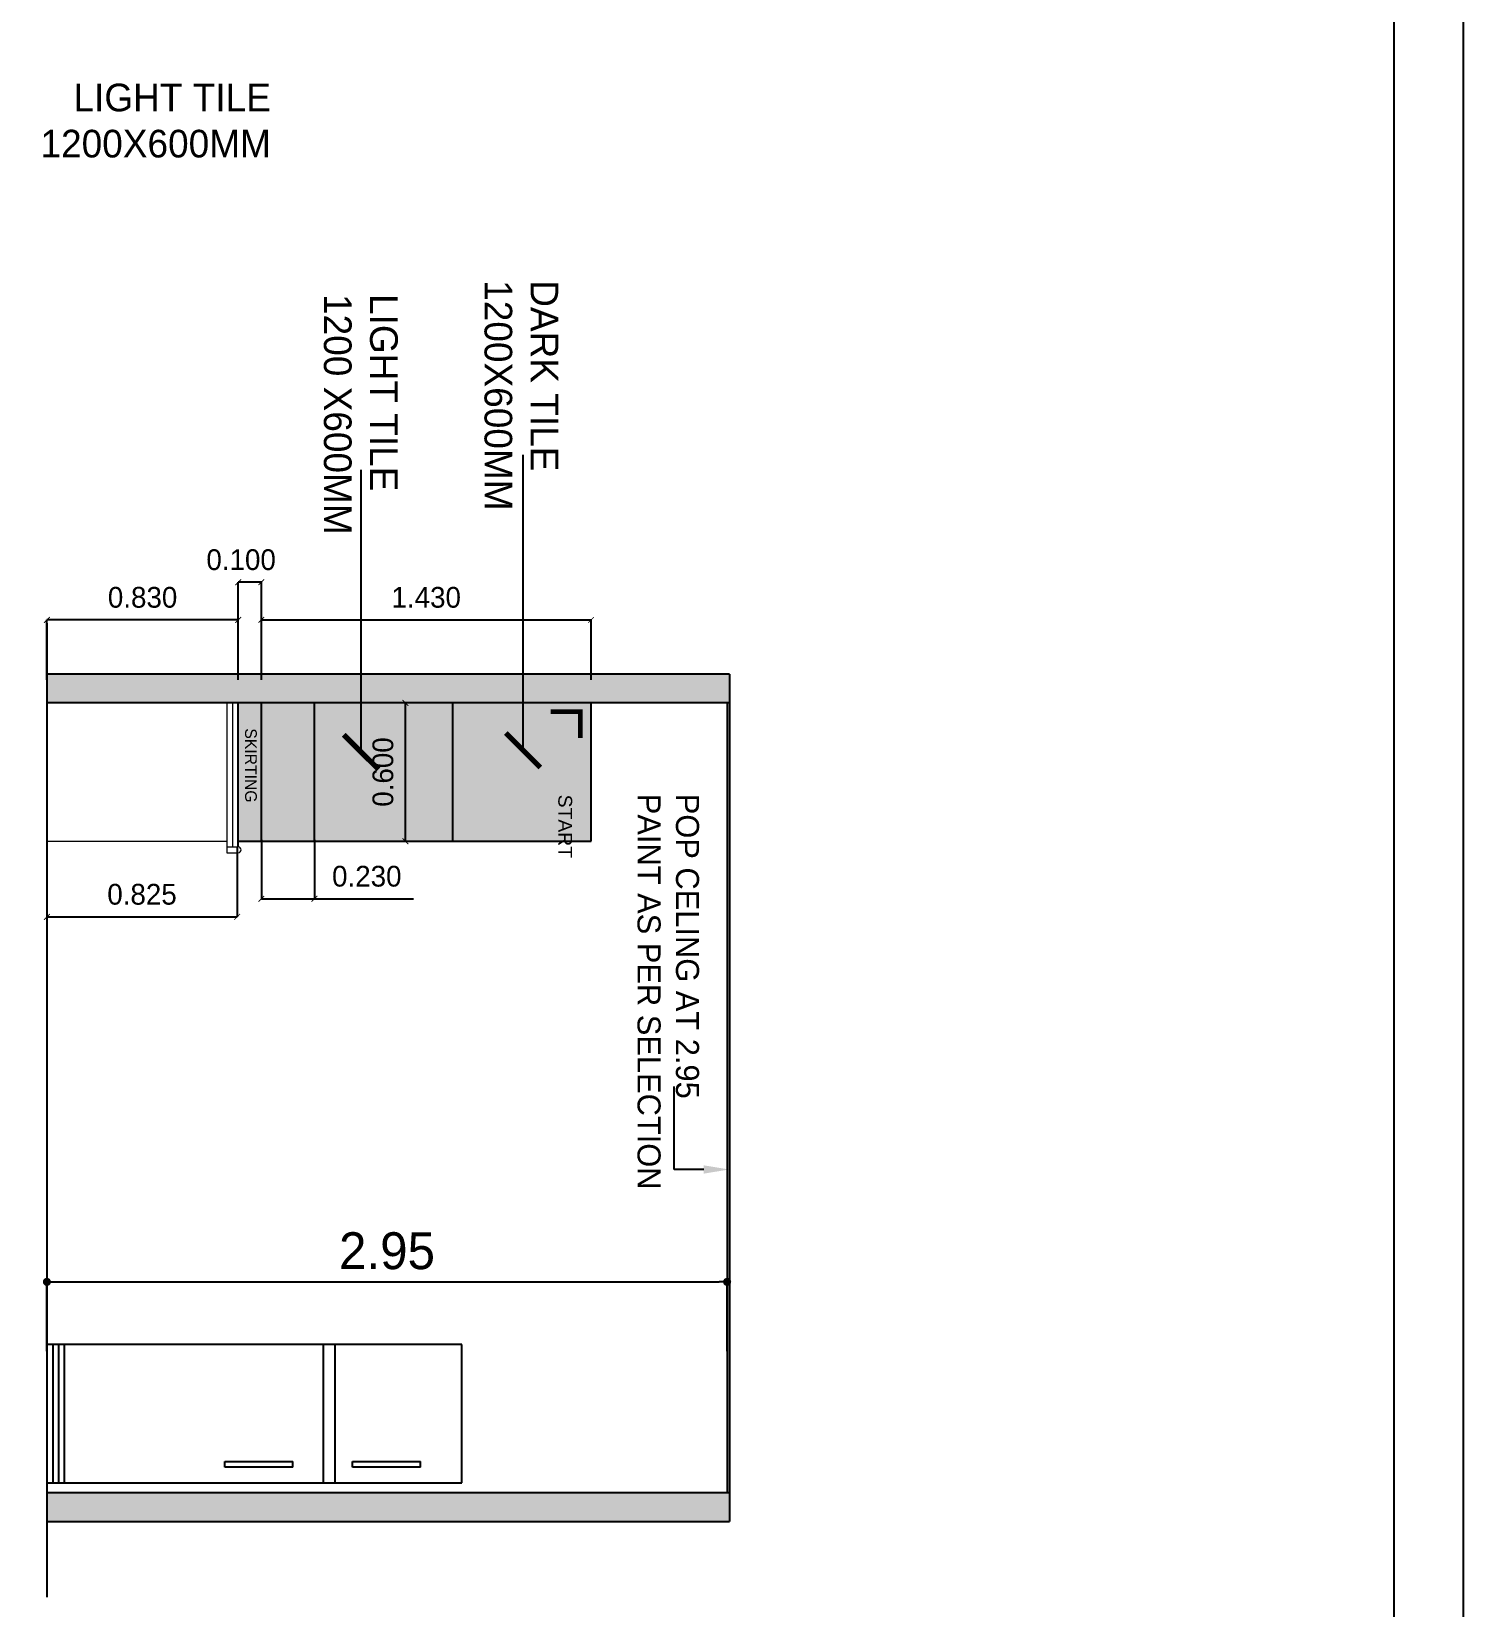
# Model space of a CAD drawing. Header units: metres. Extents: x 494 to 1845, y -666 to 1061.
# Drawn here: x 1790.4 to 1796.61, y 177.45 to 184.29 of the extents above; entities that cross this region are included whole.
import ezdxf
from ezdxf import colors
from ezdxf.entities.mleader import LeaderData, LeaderLine
from ezdxf.math import Vec2, Vec3

# ---------------------------------------------------------------- set-up
doc = ezdxf.new("R2010")
doc.units = ezdxf.units.M
doc.header["$MEASUREMENT"] = 0
doc.linetypes.add('1', pattern=[0])
doc.layers.get('Defpoints').update_dxf_attribs({"color": 12})
for name, color, linetype, lineweight in [('01 WALL', 7, 'Continuous', 25), ('07 TEXT', 7, 'Continuous', 13), ('DIMENSION', 8, 'Continuous', 5), ('VDA-FURNITURE', 8, 'Continuous', 13), ('VDA-HATCH', 8, 'Continuous', 9), ('VDA-WALL', 250, 'Continuous', 25)]:
    doc.layers.add(name, color=color, linetype=linetype, lineweight=lineweight)
for name, color, linetype in [('10 HATCH', 253, 'Continuous'), ('Elevation', 8, 'Continuous'), ('SHEET', 7, 'Continuous'), ('VDA-DIM', 252, '1'), ('VDA-TEXT', 250, '1'), ('VDA-WALL HATCH', 252, 'Continuous'), ('VDA_TILES', 152, '1')]:
    doc.layers.add(name, color=color, linetype=linetype)
doc.styles.add('0.2', font='arial.ttf', dxfattribs={"height": 0.2})
doc.styles.add('arial', font='arial.ttf', dxfattribs={"height": 0.3})
doc.styles.add('RS', font='GOTHIC.TTF')
doc.styles.get("Standard").update_dxf_attribs({"font": 'arial.ttf'})
doc.dimstyles.new('SMALL', dxfattribs={"dimtxt": 0.16, "dimasz": 0.05, "dimexe": 0, "dimexo": 0, "dimgap": 0.05, "dimtad": 0, "dimdec": 1, "dimzin": 0, "dimdsep": 46, "dimtxsty": 'RS', "dimblk": 'ARCHTICK', "dimcen": 2.5, "dimclrd": 256, "dimclre": 256, "dimclrt": 5, "dimadec": 0, "dimazin": 0, "dimtfac": 1, "dimtofl": 0, "dimtmove": 0, "dimatfit": 3, "dimldrblk": 'ARCHTICK', "dimfxl": 0, "dimtolj": 1, "dimtzin": 0, "dimarcsym": 0})
doc.dimstyles.new('SMALL-1', dxfattribs={"dimtxt": 0.16, "dimasz": 0.035, "dimexe": 0, "dimexo": 0.1, "dimgap": 0.05, "dimtad": 1, "dimzin": 0, "dimdsep": 46, "dimtxsty": 'RS', "dimblk": 'DOT', "dimcen": 2.5, "dimclrd": 256, "dimclre": 256, "dimclrt": 5, "dimadec": 0, "dimazin": 0, "dimtfac": 1, "dimtdec": 3, "dimtofl": 0, "dimtmove": 0, "dimatfit": 3, "dimfxl": 0, "dimtolj": 1, "dimtzin": 0, "dimarcsym": 0})

# ---------------------------------------------------------------- blocks, each defined once
blk = doc.blocks.new('_ArchTick')
at = {"color": 0, "linetype": 'ByBlock', "const_width": 0.15}
blk.add_lwpolyline([(-0.5, -0.5), (0.5, 0.5)], dxfattribs=at)
blk = doc.blocks.new('*D1164')
at = {"layer": 'Defpoints', "color": 0}
for p in [(1790.4706, 181.3778), (1791.2956, 181.3778), (1791.2956, 180.4497)]:
    blk.add_point(p, dxfattribs=at)
at = {"layer": 'VDA-DIM', "lineweight": -2}
for p, q in [((1790.4706, 180.7497), (1790.4706, 180.4497)), ((1791.2956, 180.7497), (1791.2956, 180.4497)), ((1790.4706, 180.4497), (1791.2956, 180.4497))]:
    blk.add_line(p, q, dxfattribs=at)
at = {"layer": 'VDA-DIM', "lineweight": -2, "xscale": 0.025, "yscale": 0.025, "zscale": 0.025, "rotation": 180}
blk.add_blockref('_ArchTick', (1790.4706, 180.4497), dxfattribs=at)
at = {"layer": 'VDA-DIM', "lineweight": -2, "xscale": 0.025, "yscale": 0.025, "zscale": 0.025}
blk.add_blockref('_ArchTick', (1791.2956, 180.4497), dxfattribs=at)
at = {"layer": 'VDA-DIM', "color": 5, "insert": (1790.8831, 180.547), "char_height": 0.09, "attachment_point": 5, "style": 'RS'}
blk.add_mtext('\\A1;0.825', dxfattribs=at)
blk = doc.blocks.new('_Dot')
at = {"color": 0, "linetype": 'ByBlock', "lineweight": -2}
blk.add_line((-0.5, 0), (-1, 0), dxfattribs=at)
at = {"color": 0, "linetype": 'ByBlock', "const_width": 0.5}
blk.add_lwpolyline([(-0.25, 0, 1), (0.25, 0, 1)], format="xyb", close=True, dxfattribs=at)
blk = doc.blocks.new('*D1165')
at = {"layer": 'Defpoints', "color": 0}
for p in [(1793.4206, 178.8665), (1790.4706, 177.9528), (1793.4206, 177.9528)]:
    blk.add_point(p, dxfattribs=at)
at = {"layer": 'DIMENSION', "lineweight": -2}
for p, q in [((1790.4706, 178.5665), (1790.4706, 178.8665)), ((1790.5056, 178.8665), (1793.3856, 178.8665)), ((1793.4206, 178.5665), (1793.4206, 178.8665))]:
    blk.add_line(p, q, dxfattribs=at)
at = {"layer": 'DIMENSION', "lineweight": -2, "xscale": 0.035, "yscale": 0.035, "zscale": 0.035, "rotation": 180}
blk.add_blockref('_Dot', (1790.4706, 178.8665), dxfattribs=at)
at = {"layer": 'DIMENSION', "lineweight": -2, "xscale": 0.035, "yscale": 0.035, "zscale": 0.035}
blk.add_blockref('_Dot', (1793.4206, 178.8665), dxfattribs=at)
at = {"layer": 'DIMENSION', "color": 5, "lineweight": 18, "insert": (1791.9456, 179.0005), "char_height": 0.16, "attachment_point": 5, "style": 'RS'}
blk.add_mtext('\\A1;2.95', dxfattribs=at)
blk = doc.blocks.new('AERDGASDRG')
at = {"layer": 'Elevation', "lineweight": -3}
for p, q in [((2755.496, -1576.6834), (2755.496, -1574.8834)), ((2755.496, -1574.8834), (2756.096, -1574.8834)), ((2755.496, -1574.8834), (2756.096, -1574.8834)), ((2756.096, -1574.8834), (2756.096, -1576.6834)), ((2755.564, -1575.0629), (2755.564, -1575.3579)), ((2755.564, -1575.0629), (2755.588, -1575.0629)), ((2755.588, -1575.3579), (2755.588, -1575.0629)), ((2755.564, -1575.3579), (2755.588, -1575.3579)), ((2755.496, -1575.4334), (2756.096, -1575.4334)), ((2755.496, -1575.4834), (2756.096, -1575.4834)), ((2755.564, -1575.6167), (2755.564, -1575.9117)), ((2755.564, -1575.6167), (2755.588, -1575.6167)), ((2755.588, -1575.9117), (2755.588, -1575.6167)), ((2755.564, -1575.9117), (2755.588, -1575.9117)), ((2756.096, -1576.6084), (2755.496, -1576.6084)), ((2756.096, -1576.6334), (2755.496, -1576.6334)), ((2756.096, -1576.6584), (2755.496, -1576.6584)), ((2756.096, -1576.6834), (2755.496, -1576.6834))]:
    blk.add_line(p, q, dxfattribs=at)
blk = doc.blocks.new('*D1198')
at = {"layer": 'Defpoints', "color": 0}
for p in [(1792.8306, 181.7377), (1791.4006, 181.3778), (1792.8306, 181.3778)]:
    blk.add_point(p, dxfattribs=at)
at = {"layer": 'VDA-DIM', "lineweight": -2}
for p, q in [((1791.4006, 181.4778), (1791.4006, 181.7377)), ((1791.4006, 181.7377), (1792.8306, 181.7377)), ((1792.8306, 181.4778), (1792.8306, 181.7377))]:
    blk.add_line(p, q, dxfattribs=at)
at = {"layer": 'VDA-DIM', "lineweight": -2, "xscale": 0.025, "yscale": 0.025, "zscale": 0.025, "rotation": 180}
blk.add_blockref('_ArchTick', (1791.4006, 181.7377), dxfattribs=at)
at = {"layer": 'VDA-DIM', "lineweight": -2, "xscale": 0.025, "yscale": 0.025, "zscale": 0.025}
blk.add_blockref('_ArchTick', (1792.8306, 181.7377), dxfattribs=at)
at = {"layer": 'VDA-DIM', "color": 5, "insert": (1792.1156, 181.8349), "char_height": 0.09, "attachment_point": 5, "style": 'RS'}
blk.add_mtext('\\A1;1.430', dxfattribs=at)
blk = doc.blocks.new('*D1199')
at = {"layer": 'Defpoints', "color": 0}
for p in [(1791.3006, 181.9009), (1791.3006, 181.3778), (1791.4006, 181.3778)]:
    blk.add_point(p, dxfattribs=at)
at = {"layer": 'VDA-DIM', "lineweight": -2}
for p, q in [((1791.3006, 181.6009), (1791.3006, 181.9009)), ((1791.4006, 181.9009), (1791.3006, 181.9009)), ((1791.4006, 181.6009), (1791.4006, 181.9009))]:
    blk.add_line(p, q, dxfattribs=at)
at = {"layer": 'VDA-DIM', "lineweight": -2, "xscale": 0.025, "yscale": 0.025, "zscale": 0.025}
for p, rotation in [((1791.3006, 181.9009), 180.0000040410164), ((1791.4006, 181.9009), 4.041016347204897e-06)]:
    blk.add_blockref('_ArchTick', p, dxfattribs=dict(at, rotation=rotation))
at = {"layer": 'VDA-DIM', "color": 5, "insert": (1791.3129, 181.9982), "char_height": 0.09, "attachment_point": 5, "rotation": 0, "style": 'RS'}
blk.add_mtext('\\A1;0.100', dxfattribs=at)
blk = doc.blocks.new('*D1200')
at = {"layer": 'Defpoints', "color": 0}
for p in [(1790.4706, 181.7377), (1790.4706, 181.3778), (1791.3006, 181.3778)]:
    blk.add_point(p, dxfattribs=at)
at = {"layer": 'VDA-DIM', "lineweight": -2}
for p, q in [((1790.4706, 181.4778), (1790.4706, 181.7377)), ((1791.3006, 181.7377), (1790.4706, 181.7377)), ((1791.3006, 181.4778), (1791.3006, 181.7377))]:
    blk.add_line(p, q, dxfattribs=at)
at = {"layer": 'VDA-DIM', "lineweight": -2, "xscale": 0.025, "yscale": 0.025, "zscale": 0.025, "rotation": 180}
blk.add_blockref('_ArchTick', (1790.4706, 181.7377), dxfattribs=at)
at = {"layer": 'VDA-DIM', "lineweight": -2, "xscale": 0.025, "yscale": 0.025, "zscale": 0.025}
blk.add_blockref('_ArchTick', (1791.3006, 181.7377), dxfattribs=at)
at = {"layer": 'VDA-DIM', "color": 5, "insert": (1790.8856, 181.8349), "char_height": 0.09, "attachment_point": 5, "style": 'RS'}
blk.add_mtext('\\A1;0.830', dxfattribs=at)
blk = doc.blocks.new('*D1201')
at = {"layer": 'Defpoints', "color": 0}
for p in [(1791.9366, 181.3778), (1792.0255, 181.3778), (1791.9366, 180.7778)]:
    blk.add_point(p, dxfattribs=at)
at = {"layer": 'VDA-DIM', "lineweight": -2}
for p, q in [((1792.0255, 181.3778), (1792.0255, 181.3778)), ((1792.0255, 180.7778), (1792.0255, 181.3778)), ((1792.0255, 180.7778), (1792.0255, 180.7778))]:
    blk.add_line(p, q, dxfattribs=at)
at = {"layer": 'VDA-DIM', "lineweight": -2, "xscale": 0.025, "yscale": 0.025, "zscale": 0.025}
for p, rotation in [((1792.0255, 181.3778), 90), ((1792.0255, 180.7778), 270)]:
    blk.add_blockref('_ArchTick', p, dxfattribs=dict(at, rotation=rotation))
at = {"layer": 'VDA-DIM', "color": 5, "insert": (1791.9282, 181.0778), "char_height": 0.09, "attachment_point": 5, "rotation": 90, "style": 'RS'}
blk.add_mtext('\\A1;0.600', dxfattribs=at)
blk = doc.blocks.new('*D1202')
at = {"layer": 'Defpoints', "color": 0}
for p in [(1791.4006, 180.8834), (1791.6306, 180.8834), (1791.6306, 180.528)]:
    blk.add_point(p, dxfattribs=at)
at = {"layer": 'VDA-DIM', "lineweight": -2}
for p, q in [((1791.4006, 180.7834), (1791.4006, 180.528)), ((1791.6306, 180.7834), (1791.6306, 180.528)), ((1791.4006, 180.528), (1791.6306, 180.528)), ((1791.6306, 180.528), (1792.0601, 180.528))]:
    blk.add_line(p, q, dxfattribs=at)
at = {"layer": 'VDA-DIM', "lineweight": -2, "xscale": 0.025, "yscale": 0.025, "zscale": 0.025, "rotation": 180}
blk.add_blockref('_ArchTick', (1791.4006, 180.528), dxfattribs=at)
at = {"layer": 'VDA-DIM', "lineweight": -2, "xscale": 0.025, "yscale": 0.025, "zscale": 0.025}
blk.add_blockref('_ArchTick', (1791.6306, 180.528), dxfattribs=at)
at = {"layer": 'VDA-DIM', "color": 5, "insert": (1791.8579, 180.6253), "char_height": 0.09, "attachment_point": 5, "style": 'RS'}
blk.add_mtext('\\A1;0.230', dxfattribs=at)

msp = doc.modelspace()

# ---------------------------------------------------------------- hatches: boundary and pattern name
at = {"layer": '10 HATCH', "true_color": 0x575757}
h = msp.add_hatch(color=251, dxfattribs=at)
h.dxf.hatch_style = 1
h.paths.add_polyline_path([(1791.4006, 181.3778), (1791.3006, 181.3778), (1791.3006, 180.7778), (1791.4006, 180.7778)])
at = {"layer": '10 HATCH'}
h = msp.add_hatch(color=8, dxfattribs=at)
h.dxf.hatch_style = 1
h.paths.add_polyline_path([(1791.6306, 181.3778), (1791.4006, 181.3778), (1791.4006, 180.7778), (1791.6306, 180.7778)])
h.paths.add_polyline_path([(1792.8306, 181.3778), (1792.2306, 181.3778), (1792.2306, 180.7778), (1792.8306, 180.7778)])
at = {"layer": 'VDA-HATCH', "lineweight": 25, "true_color": 0xbcbcbc}
h = msp.add_hatch(color=9, dxfattribs=at)
h.dxf.hatch_style = 1
h.paths.add_polyline_path([(1792.2306, 181.3778), (1791.6306, 181.3778), (1791.6306, 180.7778), (1792.2306, 180.7778)])
at = {"layer": 'VDA-WALL HATCH'}
h = msp.add_hatch(color=8, dxfattribs=at)
h.dxf.hatch_style = 1
h.paths.add_polyline_path([(1793.4306, 177.9528), (1790.4706, 177.9528), (1790.4706, 177.8278), (1793.4306, 177.8278)])
h.paths.add_polyline_path([(1793.4306, 181.5028), (1790.4706, 181.5028), (1790.4706, 181.3778), (1793.4306, 181.3778)])

# ---------------------------------------------------------------- linework, layer by layer
for p, q in [((1790.4706, 181.7238, 0), (1790.4706, 177.4983, 0)), ((1793.4306, 181.5028, 0), (1790.4706, 181.5028, 0)), ((1793.4306, 181.5028, 0), (1793.4306, 177.8278, 0)), ((1793.4306, 181.3778, 0), (1790.4706, 181.3778, 0)), ((1793.4206, 181.3778, 0), (1793.4206, 177.9528, 0)), ((1790.4706, 177.9528, 0), (1793.4306, 177.9528, 0)), ((1790.4706, 177.8278, 0), (1793.4306, 177.8278, 0))]:
    msp.add_line(p, q)
at = {"layer": '01 WALL', "color": 23, "const_width": 0.02}
msp.add_lwpolyline([(1792.7834, 181.2256), (1792.7834, 181.3399), (1792.6546, 181.3399)], dxfattribs=at)
at = {"layer": '10 HATCH', "color": 0}
msp.add_lwpolyline([(1796.3133, 191.3107), (1779.9924, 191.3107), (1779.9924, 167.9793), (1796.3133, 167.9793)], close=True, dxfattribs=at)
at = {"layer": 'SHEET'}
msp.add_lwpolyline([(1796.6139, 191.6113), (1779.6918, 191.6113), (1779.6918, 167.6787), (1796.6139, 167.6787)], close=True, dxfattribs=at)
at = {"layer": 'VDA-FURNITURE', "color": 250, "ltscale": 2}
for p, q in [((1791.2506, 181.3778, 0), (1791.2506, 180.7278, 0)), ((1791.2756, 181.3778, 0), (1791.2756, 180.7528, 0)), ((1791.2506, 180.7528, 0), (1791.3006, 180.7528, 0)), ((1791.2506, 180.7278, 0), (1791.3006, 180.7278, 0))]:
    msp.add_line(p, q, dxfattribs=at)
at = {"layer": 'VDA-FURNITURE'}
msp.add_line((1790.4706, 180.7778, 0), (1791.2506, 180.7778, 0), dxfattribs=at)
at = {"layer": 'VDA-FURNITURE', "color": 250, "ltscale": 2}
msp.add_arc((1791.3006, 180.7403, 0), 0.0125, 270, 90, dxfattribs=at)
at = {"layer": 'VDA-WALL'}
msp.add_line((1791.3006, 180.7528, 0), (1791.3006, 181.3778, -0.0001), dxfattribs=at)
at = {"layer": 'VDA_TILES'}
for p, q in [((1791.4006, 180.7778, 0), (1791.4006, 181.3778, -0.0001)), ((1791.6306, 180.7778, 0), (1791.6306, 181.3778, -0.0001)), ((1792.2306, 180.7778, 0), (1792.2306, 181.3778, -0.0001)), ((1792.8306, 180.7778, 0), (1792.8306, 181.3778, -0.0001)), ((1791.3006, 180.7778, 0), (1792.8306, 180.7778, 0))]:
    msp.add_line(p, q, dxfattribs=at)

# ---------------------------------------------------------------- block references
at = {"layer": 'Elevation', "xscale": -1, "rotation": 269.9999999999565}
msp.add_blockref('AERDGASDRG', (3367.1541, -2577.5006, 0.004), dxfattribs=at)

# ---------------------------------------------------------------- texts
at = {"layer": '07 TEXT', "insert": (1791.4419, 184.0633), "char_height": 0.12, "width": 1.394661, "attachment_point": 3, "style": '0.2'}
msp.add_mtext('{\\fCentury Gothic|b0|i0|c0|p34;LIGHT TILE }\\P{\\fCentury Gothic|b0|i0|c0|p34;1200X600MM}', dxfattribs=at)
at = {"layer": '07 TEXT', "char_height": 0.12, "width": 1.394661, "attachment_point": 1, "rotation": 270, "style": '0.2'}
for s, insert in [('{\\fCentury Gothic|b0|i0|c0|p34;DARK TILE }\\P{\\fCentury Gothic|b0|i0|c0|p34;1200X600MM}', (1792.6884, 183.2109)), ('{\\fCentury Gothic|b0|i0|c0|p34;LIGHT TILE }\\P{\\fCentury Gothic|b0|i0|c0|p34;1200 X600MM}', (1791.992, 183.1509))]:
    msp.add_mtext(s, dxfattribs=dict(at, insert=insert))
at = {"layer": 'DIMENSION', "color": 7, "lineweight": 18, "true_color": 0xfcf1d4, "insert": (1791.3292, 180.9454), "char_height": 0.05096, "width": 0.604794, "attachment_point": 9, "rotation": 270}
msp.add_mtext('\\pt4;{\\fCentury Gothic|b0|i0|c0|p34;SKIRTING}', dxfattribs=at)
at = {"layer": 'VDA-TEXT', "color": 7, "insert": (1792.7484, 180.705), "char_height": 0.06, "width": 0.951781, "attachment_point": 3, "rotation": 270, "style": 'arial'}
msp.add_mtext('START ', dxfattribs=at)

# ---------------------------------------------------------------- dimensions: what is measured, and where the dimension line sits
at = {"layer": 'DIMENSION', "lineweight": 18}
dim = msp.add_linear_dim(base=(1793.4206, 178.8665, 0), p1=(1790.4706, 177.9528, 0), p2=(1793.4206, 177.9528, 0), dimstyle='SMALL-1', dxfattribs=at)
dim.commit()
dim.dimension.update_dxf_attribs({"geometry": '*D1165', "text_midpoint": (1791.9456, 179.0005, 0)})
at = {"layer": 'VDA-DIM'}
dim = msp.add_linear_dim(base=(1791.3006, 181.9009), p1=(1791.4006, 181.3778), p2=(1791.3006, 181.3778, -0.0001), angle=180, dimstyle='SMALL-1', override={"dimtxt": 0.09, "dimasz": 0.025, "dimdec": 3, "dimblk": 'ArchTick'}, dxfattribs=at)
dim.commit()
dim.dimension.update_dxf_attribs({"geometry": '*D1199', "text_midpoint": (1791.3129, 181.9009), "dimtype": 161})
for p1, p2, distance, picture, middle in [((1791.3006, 181.3778), (1790.4706, 181.3778, 0), -0.3599, '*D1200', (1790.8856, 181.8349)), ((1791.4006, 181.3778, 0), (1792.8306, 181.3778, 0), 0.3599, '*D1198', (1792.1156, 181.8349)), ((1791.9366, 180.7778, 0), (1791.9366, 181.3778, 0), -0.0889, '*D1201', (1791.9282, 181.0778)), ((1791.4006, 180.8834, 0), (1791.6306, 180.8834, 0), -0.3554, '*D1202', (1791.8579, 180.6253))]:
    dim = msp.add_aligned_dim(p1=p1, p2=p2, distance=distance, dimstyle='SMALL-1', override={"dimtxt": 0.09, "dimasz": 0.025, "dimdec": 3, "dimblk": 'ArchTick'}, dxfattribs=at)
    dim.commit()
    dim.dimension.update_dxf_attribs({"geometry": picture, "text_midpoint": middle})
dim = msp.add_linear_dim(base=(1791.2956, 180.4497, 0), p1=(1790.4706, 181.3778, 0), p2=(1791.2956, 181.3778, 0), dimstyle='SMALL-1', override={"dimtxt": 0.09, "dimasz": 0.025, "dimdec": 3, "dimblk": 'ArchTick'}, dxfattribs=at)
dim.commit()
dim.dimension.update_dxf_attribs({"geometry": '*D1164', "text_midpoint": (1790.8831, 180.547, 0)})

# ---------------------------------------------------------------- leaders
for points in [[(1792.5354, 181.1719), (1792.5354, 182.4539)], [(1791.8332, 181.1642, 0.0014), (1791.8332, 182.3885, 0.0014)]]:
    msp.add_leader(points, dimstyle='SMALL', override={"dimasz": 0.15, "dimfxl": 0.3, "dimarcsym": 1})

# ---------------------------------------------------------------- next in the draw order: texts
at = {"layer": '07 TEXT', "insert": (1793.0305, 180.9835, 0), "char_height": 0.1, "width": 1.866941, "attachment_point": 7, "rotation": 270, "style": '0.2', "bg_fill": 2}
msp.add_mtext('{\\fCentury Gothic|b0|i0|c0|p34;POP CELING AT 2.95}\\P{\\fCentury Gothic|b0|i0|c0|p34;PAINT AS PER SELECTION}', dxfattribs=at)

# ---------------------------------------------------------------- next in the draw order: leaders
at = {"layer": 'VDA-TEXT', "color": 252}
ml = msp.add_multileader_mtext('Standard', dxfattribs=at)
ml.set_content('', color=252)
ml.set_leader_properties()
ml.build(insert=Vec2(0, 0))
ml.multileader.update_dxf_attribs({"dogleg_length": 0.36, "arrow_head_size": 0.11})
ctx = ml.context
ctx.base_point, ctx.char_height, ctx.arrow_head_size, ctx.landing_gap_size, ctx.plane_origin, ctx.plane_x_axis, ctx.plane_y_axis = Vec3(1793.1914, 179.7139, 0), 0.18, 0.11, 0.09, Vec3(1793.5707, 179.3539, 0), Vec3(0, 1), Vec3(-1, 0)
notes = []
notes.append((ctx, [(0, (1, 1, 0), (1793.1914, 179.3539, 0), (0, 1), 0.36, [(0, [(1793.429, 179.3539, 0)], 0, [])])]))
ctx.mtext.insert, ctx.mtext.text_direction, ctx.mtext.rotation, ctx.mtext.flow_direction = Vec3(1793.1014, 179.8039, 0), Vec3(0, 1), 1.570796, 5
for ctx, leaders in notes:
    for number, flags, end, landing, length, lines in leaders:
        leader = LeaderData()
        leader.index, (leader.has_last_leader_line, leader.has_dogleg_vector, leader.attachment_direction) = number, flags
        leader.last_leader_point, leader.dogleg_vector, leader.dogleg_length = Vec3(end), Vec3(landing), length
        for number, points, colour, breaks in lines:
            line = LeaderLine()
            line.index, line.vertices, line.color, line.breaks = number, Vec3.list(points), colors.encode_raw_color(colour), breaks
            leader.lines.append(line)
        ctx.leaders.append(leader)

doc.saveas('drawing.dxf')
